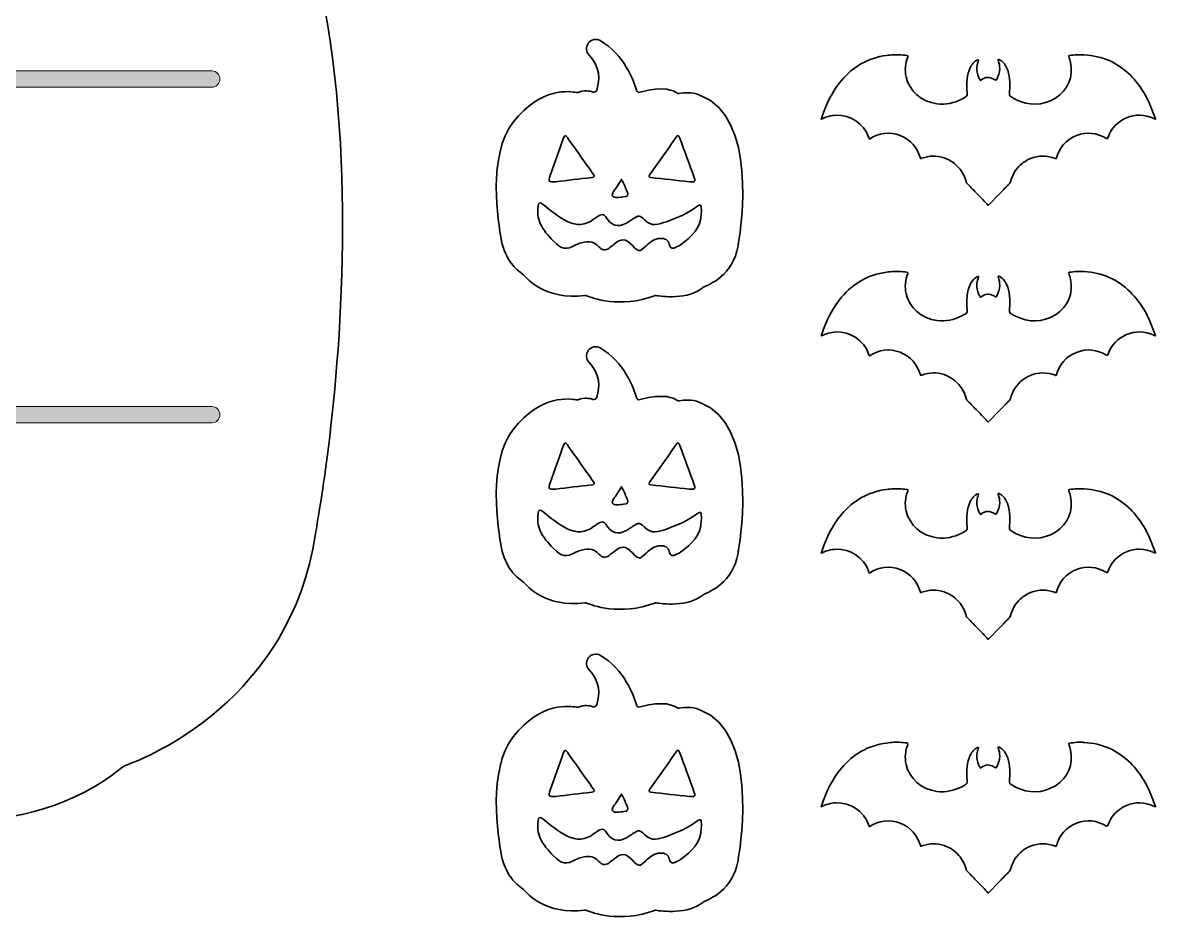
# Model space of a CAD drawing. Extents: x -582 to 1094, y -777 to 385.
# Drawn here: x 256 to 1094, y -777 to -111 of the extents above; entities that cross this region are included whole.
import ezdxf

# ---------------------------------------------------------------- set-up
doc = ezdxf.new("R2010")
doc.units = 0
doc.header["$MEASUREMENT"] = 0
doc.layers.add('Layer 1', color=7, linetype='Continuous', lineweight=0)

# ---------------------------------------------------------------- blocks, each defined once
blk = doc.blocks.new('Block_0')
at = {"layer": 'Layer 1', "true_color": 0x000000, "transparency": 33554687}
h = blk.add_hatch(color=18, dxfattribs=at)
h.dxf.hatch_style = 2
edge = h.paths.add_edge_path()
edge.add_spline(control_points=[(115.51, -394.64), (115.51, -394.64), (-148.69, -394.64), (-148.69, -394.64), (-148.69, -394.64), (-148.69, -158.43), (-148.69, -158.43), (-148.69, -158.43), (115.51, -158.43), (115.51, -158.43), (115.51, -158.43), (115.51, -394.64), (115.51, -394.64)], knot_values=[0, 0, 0, 0, 1, 1, 1, 2, 2, 2, 3, 3, 3, 4, 4, 4, 4], degree=3, periodic=0)
edge = h.paths.add_edge_path()
edge.add_spline(control_points=[(395.98, -394.64), (395.98, -394.64), (127.51, -394.64), (127.51, -394.64), (127.51, -394.64), (127.51, -158.43), (127.51, -158.43), (127.51, -158.43), (395.98, -158.43), (395.98, -158.43), (399.29, -158.43), (401.98, -155.75), (401.98, -152.43), (401.98, -149.12), (399.29, -146.43), (395.98, -146.43), (395.98, -146.43), (127.51, -146.43), (127.51, -146.43), (127.51, -146.43), (127.51, 93.03), (127.51, 93.03), (127.51, 96.35), (124.83, 99.03), (121.51, 99.03), (118.2, 99.03), (115.51, 96.35), (115.51, 93.03), (115.51, 93.03), (115.51, -146.43), (115.51, -146.43), (115.51, -146.43), (-148.69, -146.43), (-148.69, -146.43), (-148.69, -146.43), (-148.69, 93.03), (-148.69, 93.03), (-148.69, 96.35), (-151.38, 99.03), (-154.69, 99.03), (-158, 99.03), (-160.69, 96.35), (-160.69, 93.03), (-160.69, 93.03), (-160.69, -146.43), (-160.69, -146.43), (-160.69, -146.43), (-448.02, -146.43), (-448.02, -146.43), (-451.33, -146.43), (-454.02, -149.12), (-454.02, -152.43), (-454.02, -155.75), (-451.33, -158.43), (-448.02, -158.43), (-448.02, -158.43), (-160.69, -158.43), (-160.69, -158.43), (-160.69, -158.43), (-160.69, -394.64), (-160.69, -394.64), (-160.69, -394.64), (-448.02, -394.64), (-448.02, -394.64), (-451.33, -394.64), (-454.02, -397.32), (-454.02, -400.64), (-454.02, -403.95), (-451.33, -406.64), (-448.02, -406.64), (-448.02, -406.64), (-160.69, -406.64), (-160.69, -406.64), (-160.69, -406.64), (-160.69, -646.1), (-160.69, -646.1), (-160.69, -649.42), (-158, -652.1), (-154.69, -652.1), (-151.38, -652.1), (-148.69, -649.42), (-148.69, -646.1), (-148.69, -646.1), (-148.69, -406.64), (-148.69, -406.64), (-148.69, -406.64), (115.51, -406.64), (115.51, -406.64), (115.51, -406.64), (115.51, -646.1), (115.51, -646.1), (115.51, -649.42), (118.2, -652.1), (121.51, -652.1), (124.83, -652.1), (127.51, -649.42), (127.51, -646.1), (127.51, -646.1), (127.51, -406.64), (127.51, -406.64), (127.51, -406.64), (395.98, -406.64), (395.98, -406.64), (399.29, -406.64), (401.98, -403.95), (401.98, -400.64), (401.98, -397.32), (399.29, -394.64), (395.98, -394.64)], knot_values=[0, 0, 0, 0, 1, 1, 1, 2, 2, 2, 3, 3, 3, 4, 4, 4, 5, 5, 5, 6, 6, 6, 7, 7, 7, 8, 8, 8, 9, 9, 9, 10, 10, 10, 11, 11, 11, 12, 12, 12, 13, 13, 13, 14, 14, 14, 15, 15, 15, 16, 16, 16, 17, 17, 17, 18, 18, 18, 19, 19, 19, 20, 20, 20, 21, 21, 21, 22, 22, 22, 23, 23, 23, 24, 24, 24, 25, 25, 25, 26, 26, 26, 27, 27, 27, 28, 28, 28, 29, 29, 29, 30, 30, 30, 31, 31, 31, 32, 32, 32, 33, 33, 33, 34, 34, 34, 35, 35, 35, 36, 36, 36, 36], degree=3, periodic=0)
at = {"layer": 'Layer 1', "color": 1, "lineweight": 35, "true_color": 0xff0000}
blk.add_open_spline([(-154.18, 313.94), (-129.24, 288.56), (-97.94, 239.62), (-122.27, 166.87), (-124.54, 160.06), (-131.94, 156.3), (-138.71, 158.68), (-151.44, 163.13), (-173.76, 167.36), (-200.51, 157.02), (-202.93, 156.09), (-205.56, 155.87), (-208.09, 156.44), (-231.34, 161.69), (-356.79, 181.47), (-473.27, 32.48), (-581.8, -106.33), (-538.86, -384.57), (-522.5, -469.4), (-515.81, -504.09), (-501.38, -536.92), (-479.7, -564.82), (-467.1, -581.03), (-450.85, -597.3), (-430.25, -610.29), (-429.01, -611.07), (-427.9, -612.04), (-426.99, -613.19), (-416.23, -626.81), (-337.14, -718.47), (-171.77, -697.96), (-169.53, -697.69), (-167.26, -697.99), (-165.18, -698.85), (-144.42, -707.49), (-22.07, -753.29), (121.35, -698.82), (123.51, -697.99), (125.85, -697.75), (128.14, -698.15), (149.09, -701.79), (261.71, -718.14), (328.91, -662.06), (330.07, -661.09), (331.38, -660.31), (332.8, -659.8), (348.91, -653.99), (453.85, -611.65), (472.71, -488.87), (473.49, -483.79), (474.26, -478.72), (475.11, -473.65), (486.27, -407.79), (554.95, 51.94), (315.26, 144.28), (314.93, 144.41), (314.6, 144.55), (314.28, 144.71), (310.01, 146.83), (275.49, 162.8), (225.36, 152.37), (221.74, 151.62), (217.98, 152.51), (215.04, 154.76), (202.8, 164.09), (161.39, 185.56), (60.75, 157.63), (53.94, 155.74), (46.89, 159.68), (44.92, 166.46), (33.95, 204.13), (-6.42, 317.66), (-107.53, 374.98), (-124.52, 384.61), (-146.03, 380.04), (-157.54, 364.26), (-157.54, 364.26), (-157.99, 363.65), (-157.99, 363.65), (-169.12, 348.4), (-167.42, 327.41), (-154.18, 313.94)], degree=3, knots=[0, 0, 0, 0, 1, 1, 1, 2, 2, 2, 3, 3, 3, 4, 4, 4, 5, 5, 5, 6, 6, 6, 7, 7, 7, 8, 8, 8, 9, 9, 9, 10, 10, 10, 11, 11, 11, 12, 12, 12, 13, 13, 13, 14, 14, 14, 15, 15, 15, 16, 16, 16, 17, 17, 17, 18, 18, 18, 19, 19, 19, 20, 20, 20, 21, 21, 21, 22, 22, 22, 23, 23, 23, 24, 24, 24, 25, 25, 25, 26, 26, 26, 27, 27, 27, 27], dxfattribs=at)
at = {"layer": 'Layer 1'}
blk.add_open_spline([(395.98, -394.64), (395.98, -394.64), (127.51, -394.64), (127.51, -394.64), (127.51, -394.64), (127.51, -158.43), (127.51, -158.43), (127.51, -158.43), (395.98, -158.43), (395.98, -158.43), (399.29, -158.43), (401.98, -155.75), (401.98, -152.43), (401.98, -149.12), (399.29, -146.43), (395.98, -146.43), (395.98, -146.43), (127.51, -146.43), (127.51, -146.43), (127.51, -146.43), (127.51, 93.03), (127.51, 93.03), (127.51, 96.35), (124.83, 99.03), (121.51, 99.03), (118.2, 99.03), (115.51, 96.35), (115.51, 93.03), (115.51, 93.03), (115.51, -146.43), (115.51, -146.43), (115.51, -146.43), (-148.69, -146.43), (-148.69, -146.43), (-148.69, -146.43), (-148.69, 93.03), (-148.69, 93.03), (-148.69, 96.35), (-151.38, 99.03), (-154.69, 99.03), (-158, 99.03), (-160.69, 96.35), (-160.69, 93.03), (-160.69, 93.03), (-160.69, -146.43), (-160.69, -146.43), (-160.69, -146.43), (-448.02, -146.43), (-448.02, -146.43), (-451.33, -146.43), (-454.02, -149.12), (-454.02, -152.43), (-454.02, -155.75), (-451.33, -158.43), (-448.02, -158.43), (-448.02, -158.43), (-160.69, -158.43), (-160.69, -158.43), (-160.69, -158.43), (-160.69, -394.64), (-160.69, -394.64), (-160.69, -394.64), (-448.02, -394.64), (-448.02, -394.64), (-451.33, -394.64), (-454.02, -397.32), (-454.02, -400.64), (-454.02, -403.95), (-451.33, -406.64), (-448.02, -406.64), (-448.02, -406.64), (-160.69, -406.64), (-160.69, -406.64), (-160.69, -406.64), (-160.69, -646.1), (-160.69, -646.1), (-160.69, -649.42), (-158, -652.1), (-154.69, -652.1), (-151.38, -652.1), (-148.69, -649.42), (-148.69, -646.1), (-148.69, -646.1), (-148.69, -406.64), (-148.69, -406.64), (-148.69, -406.64), (115.51, -406.64), (115.51, -406.64), (115.51, -406.64), (115.51, -646.1), (115.51, -646.1), (115.51, -649.42), (118.2, -652.1), (121.51, -652.1), (124.83, -652.1), (127.51, -649.42), (127.51, -646.1), (127.51, -646.1), (127.51, -406.64), (127.51, -406.64), (127.51, -406.64), (395.98, -406.64), (395.98, -406.64), (399.29, -406.64), (401.98, -403.95), (401.98, -400.64), (401.98, -397.32), (399.29, -394.64), (395.98, -394.64)], degree=3, knots=[0, 0, 0, 0, 1, 1, 1, 2, 2, 2, 3, 3, 3, 4, 4, 4, 5, 5, 5, 6, 6, 6, 7, 7, 7, 8, 8, 8, 9, 9, 9, 10, 10, 10, 11, 11, 11, 12, 12, 12, 13, 13, 13, 14, 14, 14, 15, 15, 15, 16, 16, 16, 17, 17, 17, 18, 18, 18, 19, 19, 19, 20, 20, 20, 21, 21, 21, 22, 22, 22, 23, 23, 23, 24, 24, 24, 25, 25, 25, 26, 26, 26, 27, 27, 27, 28, 28, 28, 29, 29, 29, 30, 30, 30, 31, 31, 31, 32, 32, 32, 33, 33, 33, 34, 34, 34, 35, 35, 35, 36, 36, 36, 36], dxfattribs=at)

msp = doc.modelspace()

# ---------------------------------------------------------------- linework, layer by layer
at = {"layer": 'Layer 1', "color": 1, "lineweight": 35, "true_color": 0xff0000}
for points, knots in [([(757.5, -164.53), (757.44, -164.51), (757.39, -164.48), (757.33, -164.45), (756.58, -164.08), (750.52, -161.27), (741.71, -163.11), (741.07, -163.24), (740.41, -163.08), (739.89, -162.69), (737.74, -161.05), (730.47, -157.28), (712.79, -162.18), (711.59, -162.51), (710.35, -161.82), (710, -160.63), (708.08, -154.01), (700.99, -134.06), (683.22, -123.99), (680.23, -122.3), (676.45, -123.1), (674.43, -125.88), (674.43, -125.88), (674.35, -125.99), (674.35, -125.99), (672.4, -128.66), (672.7, -132.35), (675.02, -134.72), (679.4, -139.18), (684.9, -147.78), (680.63, -160.56), (680.23, -161.75), (678.93, -162.41), (677.74, -162), (675.5, -161.21), (671.58, -160.47), (666.88, -162.29), (666.46, -162.45), (666, -162.49), (665.55, -162.39), (661.47, -161.47), (639.42, -157.99), (618.96, -184.17), (599.89, -208.56), (607.43, -257.45), (610.31, -272.35), (611.48, -278.44), (614.02, -284.21), (617.83, -289.11), (620.04, -291.96), (622.9, -294.82), (626.52, -297.1), (626.74, -297.24), (626.93, -297.41), (627.09, -297.61), (628.98, -300.01), (642.88, -316.11), (671.93, -312.51), (672.33, -312.46), (672.72, -312.51), (673.09, -312.67), (676.74, -314.18), (698.23, -322.23), (723.43, -312.66), (723.81, -312.51), (724.22, -312.47), (724.63, -312.54), (728.31, -313.18), (748.09, -316.05), (759.9, -306.2), (760.1, -306.03), (760.34, -305.89), (760.58, -305.8), (763.42, -304.78), (781.85, -297.34), (785.17, -275.77), (785.3, -274.88), (785.44, -273.99), (785.59, -273.1), (787.55, -261.52), (799.62, -180.75), (757.5, -164.53)], [0, 0, 0, 0, 1, 1, 1, 2, 2, 2, 3, 3, 3, 4, 4, 4, 5, 5, 5, 6, 6, 6, 7, 7, 7, 8, 8, 8, 9, 9, 9, 10, 10, 10, 11, 11, 11, 12, 12, 12, 13, 13, 13, 14, 14, 14, 15, 15, 15, 16, 16, 16, 17, 17, 17, 18, 18, 18, 19, 19, 19, 20, 20, 20, 21, 21, 21, 22, 22, 22, 23, 23, 23, 24, 24, 24, 25, 25, 25, 26, 26, 26, 27, 27, 27, 27]), ([(1092.11, -176.78), (1088.37, -166.59), (1083.12, -157.31), (1075.38, -149.59), (1065.97, -140.2), (1054.58, -135.2), (1041.3, -134.53), (1040.95, -134.51), (1040.62, -134.42), (1040.27, -134.37), (1040.27, -134.37), (1036.09, -134.37), (1036.09, -134.37), (1034.15, -134.56), (1032.2, -134.74), (1030.25, -134.94), (1030.25, -134.94), (1030.24, -134.94), (1030.24, -134.94), (1029.91, -134.97), (1029.7, -135.31), (1029.8, -135.62), (1030.27, -137.14), (1030.79, -138.62), (1031.14, -140.14), (1033.5, -150.38), (1029.13, -160.78), (1019.91, -166.46), (1010.31, -172.38), (1000.4, -172.28), (990.39, -167.44), (990.3, -167.4), (990.21, -167.35), (990.13, -167.31), (989.01, -166.74), (987.96, -166.02), (986.85, -165.42), (986.24, -165.09), (986.06, -164.65), (986.06, -163.97), (986.06, -163.14), (986.07, -162.31), (986.07, -161.47), (986.07, -161.47), (986.07, -161.47), (986.07, -161.47), (986.27, -159.45), (986.47, -156.02), (986.08, -152.33), (986.08, -152.33), (986.08, -152.33), (986.08, -152.33), (985.77, -149.49), (985.11, -146.5), (983.82, -143.88), (982.59, -141.38), (980.79, -139.21), (978.16, -137.84), (977.81, -137.66), (977.41, -138.01), (977.56, -138.39), (978.38, -140.43), (979.76, -145.25), (977.45, -150.68), (977.45, -150.68), (977.45, -150.68), (977.45, -150.69), (977.08, -151.55), (976.62, -152.43), (976.04, -153.31), (976.04, -153.31), (975.55, -153.06), (975.55, -153.06), (975.55, -153.06), (975.4, -152.98), (975.4, -152.98), (975.4, -152.98), (975.4, -152.98), (975.4, -152.98), (975.4, -152.98), (975.26, -152.9), (975.26, -152.9), (975.26, -152.9), (975.26, -152.91), (975.25, -152.91), (975.25, -152.91), (974.47, -152.53), (974.47, -152.53), (974.47, -152.53), (974.46, -152.52), (974.46, -152.52), (970.58, -150.52), (968.47, -150.7), (965.13, -153.09), (965.13, -153.09), (965.13, -153.09), (965.13, -153.09), (965.13, -153.09), (965.08, -153.13), (965.08, -153.13), (965.08, -153.13), (964.54, -153.52), (964.54, -153.52), (964.1, -152.83), (963.72, -152.13), (963.4, -151.45), (960.79, -145.83), (962.23, -140.79), (963.08, -138.68), (963.23, -138.31), (962.83, -137.95), (962.47, -138.14), (959.92, -139.47), (958.15, -141.55), (956.92, -143.97), (955.61, -146.54), (954.93, -149.49), (954.6, -152.31), (954.13, -156.35), (954.39, -160.11), (954.61, -162.12), (954.61, -162.74), (954.61, -163.36), (954.61, -163.98), (954.61, -164.6), (954.47, -165.01), (953.9, -165.37), (952.87, -166.04), (951.82, -166.66), (950.76, -167.21), (945.07, -170.2), (938.96, -171.52), (932.34, -170.68), (921.06, -169.23), (911.72, -161.18), (909.45, -150.68), (908.37, -145.7), (908.93, -140.86), (910.75, -136.14), (910.75, -136.14), (910.75, -136.13), (910.75, -136.13), (910.97, -135.56), (910.59, -134.94), (909.98, -134.88), (908.14, -134.71), (906.36, -134.54), (904.58, -134.37), (904.58, -134.37), (900.4, -134.37), (900.4, -134.37), (898.58, -134.55), (896.75, -134.7), (894.94, -134.93), (881.42, -136.69), (870.48, -143.09), (861.76, -153.44), (854.95, -161.52), (850.35, -170.8), (847.21, -180.84), (847.1, -181.19), (846.94, -181.53), (846.8, -181.88), (846.8, -181.88), (846.8, -182.07), (846.8, -182.07), (850.21, -180.36), (853.79, -179.32), (857.62, -179.14), (868.18, -178.67), (878.19, -185.33), (881.78, -195.28), (881.95, -195.75), (882.12, -196.22), (882.31, -196.76), (889.52, -192.24), (897.1, -191.13), (905.04, -194.18), (912.98, -197.23), (917.91, -203.11), (920.28, -211.31), (920.56, -211.22), (920.85, -211.13), (921.13, -211.03), (926.7, -209.01), (932.21, -208.88), (937.67, -210.69), (940.17, -211.57), (944.48, -213.61), (948.6, -218.01), (951.1, -220.89), (952.86, -224.26), (953.84, -228.17), (954.04, -228.96), (954.46, -229.46), (955, -230.01), (957.45, -232.49), (959.85, -235.01), (962.27, -237.52), (964.86, -240.2), (967.45, -242.88), (970.31, -245.84), (970.31, -245.84), (978.92, -236.97), (978.92, -236.97), (980.05, -235.8), (981.18, -234.63), (982.32, -233.46), (982.32, -233.46), (982.73, -233.04), (982.73, -233.04), (983.57, -232.17), (984.42, -231.31), (985.28, -230.44), (986.18, -229.53), (986.71, -228.57), (987.05, -227.36), (988.5, -222.24), (991.33, -218.09), (995.4, -214.81), (996.05, -214.31), (998.59, -212.44), (1001.49, -211.25), (1007.54, -208.83), (1013.68, -208.81), (1019.9, -211.16), (1020.05, -211.21), (1020.2, -211.25), (1020.4, -211.32), (1022.72, -203.18), (1027.63, -197.27), (1035.55, -194.21), (1043.25, -191.23), (1050.63, -192.13), (1057.7, -196.35), (1058.05, -196.57), (1058.51, -196.4), (1058.64, -196.01), (1058.64, -196.01), (1058.64, -196), (1058.64, -196), (1063.51, -181.8), (1079.3, -175.15), (1092.84, -181.6), (1093.18, -181.76), (1093.52, -181.91), (1093.87, -182.07), (1093.87, -182.07), (1093.87, -181.88), (1093.87, -181.88), (1093.28, -180.18), (1092.73, -178.47), (1092.11, -176.78)], [0, 0, 0, 0, 1, 1, 1, 2, 2, 2, 3, 3, 3, 4, 4, 4, 5, 5, 5, 6, 6, 6, 7, 7, 7, 8, 8, 8, 9, 9, 9, 10, 10, 10, 11, 11, 11, 12, 12, 12, 13, 13, 13, 14, 14, 14, 15, 15, 15, 16, 16, 16, 17, 17, 17, 18, 18, 18, 19, 19, 19, 20, 20, 20, 21, 21, 21, 22, 22, 22, 23, 23, 23, 24, 24, 24, 25, 25, 25, 26, 26, 26, 27, 27, 27, 28, 28, 28, 29, 29, 29, 30, 30, 30, 31, 31, 31, 32, 32, 32, 33, 33, 33, 34, 34, 34, 35, 35, 35, 36, 36, 36, 37, 37, 37, 38, 38, 38, 39, 39, 39, 40, 40, 40, 41, 41, 41, 42, 42, 42, 43, 43, 43, 44, 44, 44, 45, 45, 45, 46, 46, 46, 47, 47, 47, 48, 48, 48, 49, 49, 49, 50, 50, 50, 51, 51, 51, 52, 52, 52, 53, 53, 53, 54, 54, 54, 55, 55, 55, 56, 56, 56, 57, 57, 57, 58, 58, 58, 59, 59, 59, 60, 60, 60, 61, 61, 61, 62, 62, 62, 63, 63, 63, 64, 64, 64, 65, 65, 65, 66, 66, 66, 67, 67, 67, 68, 68, 68, 69, 69, 69, 70, 70, 70, 71, 71, 71, 72, 72, 72, 73, 73, 73, 74, 74, 74, 75, 75, 75, 76, 76, 76, 77, 77, 77, 78, 78, 78, 79, 79, 79, 80, 80, 80, 81, 81, 81, 82, 82, 82, 83, 83, 83, 84, 84, 84, 84]), ([(646.3, -223.76), (649.58, -214.49), (652.94, -205.25), (656.16, -195.96), (656.98, -193.62), (657.64, -193.76), (658.94, -195.61), (665.3, -204.68), (671.71, -213.72), (678.12, -222.76), (679.15, -224.2), (678.95, -225), (677.09, -225.22), (667.95, -226.27), (658.8, -227.35), (650.48, -228.32), (644.74, -228.45), (644.66, -228.38), (646.3, -223.76)], [0, 0, 0, 0, 1, 1, 1, 2, 2, 2, 3, 3, 3, 4, 4, 4, 5, 5, 5, 6, 6, 6, 6]), ([(719.95, -223.09), (726.5, -213.87), (733.01, -204.62), (739.48, -195.35), (740.6, -193.76), (741.26, -193.82), (741.91, -195.61), (745.53, -205.52), (749.12, -215.44), (752.79, -225.33), (754.43, -229.75), (751.09, -228.13), (749.03, -228.41), (739.74, -227.36), (730.24, -226.27), (720.74, -225.22), (718.9, -225.02), (719.05, -224.35), (719.95, -223.09)], [0, 0, 0, 0, 1, 1, 1, 2, 2, 2, 3, 3, 3, 4, 4, 4, 5, 5, 5, 6, 6, 6, 6]), ([(695.71, -231.94), (696.73, -230.25), (697.82, -228.59), (699.07, -226.59), (700.49, -229.68), (701.79, -232.36), (702.97, -235.09), (704.31, -238.18), (703.73, -239.44), (700.52, -239.56), (697.73, -239.66), (693.82, -241), (692.43, -238.84), (691.22, -236.98), (694.34, -234.22), (695.71, -231.94)], [0, 0, 0, 0, 1, 1, 1, 2, 2, 2, 3, 3, 3, 4, 4, 4, 5, 5, 5, 5]), ([(758.04, -251.69), (758.03, -262.82), (750.66, -269.1), (742.64, -274.92), (741.64, -275.65), (740.49, -276.2), (739.4, -276.79), (736.83, -278.14), (735.01, -278.08), (734.26, -274.62), (733.54, -271.32), (731.12, -270.12), (727.8, -270.25), (723.33, -270.41), (720.12, -272.86), (717.12, -275.78), (712.25, -280.52), (711.63, -280.51), (707.04, -275.5), (702.11, -270.12), (698.88, -269.95), (693.36, -274.72), (692.24, -275.69), (690.98, -276.51), (689.81, -277.44), (686.97, -279.66), (684.45, -278.92), (682.3, -276.48), (677.99, -271.58), (672.81, -272.5), (667.49, -274.07), (666.89, -274.24), (666.36, -274.6), (665.81, -274.87), (657.16, -279.07), (655.36, -278.75), (648.51, -272.03), (644.66, -268.26), (641.2, -264.22), (638.9, -259.27), (637, -255.17), (636.75, -250.85), (637.25, -246.46), (637.59, -243.48), (638.74, -243.27), (641.09, -245.2), (646.69, -249.77), (652.29, -254.36), (658.82, -257.66), (665.68, -261.12), (672.18, -260.85), (678.38, -256.11), (679.06, -255.58), (679.76, -255.07), (680.49, -254.58), (684.44, -251.94), (685.63, -251.75), (688.23, -255.54), (693.38, -263.01), (698.47, -261.49), (704.94, -257.51), (705.79, -256.99), (706.61, -256.42), (707.44, -255.86), (711.64, -253.02), (712.45, -252.88), (716, -256.59), (721.12, -261.96), (726.7, -259.81), (732.18, -257.91), (740.44, -255.04), (748.4, -251.5), (755.46, -246.2), (757.16, -244.93), (757.96, -245.69), (758.03, -247.57), (758.08, -248.94), (758.04, -250.32), (758.04, -251.69)], [0, 0, 0, 0, 1, 1, 1, 2, 2, 2, 3, 3, 3, 4, 4, 4, 5, 5, 5, 6, 6, 6, 7, 7, 7, 8, 8, 8, 9, 9, 9, 10, 10, 10, 11, 11, 11, 12, 12, 12, 13, 13, 13, 14, 14, 14, 15, 15, 15, 16, 16, 16, 17, 17, 17, 18, 18, 18, 19, 19, 19, 20, 20, 20, 21, 21, 21, 22, 22, 22, 23, 23, 23, 24, 24, 24, 25, 25, 25, 26, 26, 26, 26]), ([(1092.11, -337.11), (1088.37, -326.92), (1083.12, -317.64), (1075.38, -309.92), (1065.97, -300.53), (1054.58, -295.53), (1041.3, -294.86), (1040.95, -294.84), (1040.62, -294.75), (1040.27, -294.7), (1040.27, -294.7), (1036.09, -294.7), (1036.09, -294.7), (1034.15, -294.89), (1032.2, -295.07), (1030.25, -295.27), (1030.25, -295.27), (1030.24, -295.27), (1030.24, -295.27), (1029.91, -295.3), (1029.7, -295.64), (1029.8, -295.95), (1030.27, -297.47), (1030.79, -298.95), (1031.14, -300.47), (1033.5, -310.7), (1029.13, -321.1), (1019.91, -326.79), (1010.31, -332.7), (1000.4, -332.61), (990.39, -327.77), (990.3, -327.73), (990.21, -327.68), (990.13, -327.64), (989.01, -327.07), (987.96, -326.35), (986.85, -325.75), (986.24, -325.42), (986.06, -324.98), (986.06, -324.3), (986.06, -323.47), (986.07, -322.63), (986.07, -321.8), (986.07, -321.8), (986.07, -321.8), (986.07, -321.8), (986.27, -319.78), (986.47, -316.35), (986.08, -312.66), (986.08, -312.66), (986.08, -312.66), (986.08, -312.66), (985.77, -309.82), (985.11, -306.83), (983.82, -304.21), (982.59, -301.71), (980.79, -299.54), (978.16, -298.17), (977.81, -297.99), (977.41, -298.34), (977.56, -298.72), (978.38, -300.76), (979.76, -305.58), (977.45, -311.01), (977.45, -311.01), (977.45, -311.01), (977.45, -311.01), (977.08, -311.88), (976.62, -312.76), (976.04, -313.64), (976.04, -313.64), (975.55, -313.38), (975.55, -313.38), (975.55, -313.38), (975.4, -313.31), (975.4, -313.31), (975.4, -313.31), (975.4, -313.31), (975.4, -313.31), (975.4, -313.31), (975.26, -313.23), (975.26, -313.23), (975.26, -313.23), (975.26, -313.23), (975.25, -313.24), (975.25, -313.24), (974.47, -312.86), (974.47, -312.86), (974.47, -312.86), (974.46, -312.85), (974.46, -312.85), (970.58, -310.85), (968.47, -311.03), (965.13, -313.42), (965.13, -313.42), (965.13, -313.42), (965.13, -313.42), (965.13, -313.42), (965.08, -313.45), (965.08, -313.45), (965.08, -313.45), (964.54, -313.85), (964.54, -313.85), (964.1, -313.15), (963.72, -312.46), (963.4, -311.78), (960.79, -306.16), (962.23, -301.12), (963.08, -299.01), (963.23, -298.64), (962.83, -298.28), (962.47, -298.47), (959.92, -299.8), (958.15, -301.88), (956.92, -304.29), (955.61, -306.87), (954.93, -309.82), (954.6, -312.64), (954.13, -316.68), (954.39, -320.44), (954.61, -322.45), (954.61, -323.07), (954.61, -323.69), (954.61, -324.3), (954.61, -324.93), (954.47, -325.34), (953.9, -325.7), (952.87, -326.37), (951.82, -326.99), (950.76, -327.54), (945.07, -330.53), (938.96, -331.85), (932.34, -331.01), (921.06, -329.56), (911.72, -321.51), (909.45, -311.01), (908.37, -306.03), (908.93, -301.19), (910.75, -296.47), (910.75, -296.47), (910.75, -296.46), (910.75, -296.46), (910.97, -295.89), (910.59, -295.27), (909.98, -295.21), (908.14, -295.04), (906.36, -294.87), (904.58, -294.7), (904.58, -294.7), (900.4, -294.7), (900.4, -294.7), (898.58, -294.88), (896.75, -295.02), (894.94, -295.26), (881.42, -297.02), (870.48, -303.42), (861.76, -313.77), (854.95, -321.85), (850.35, -331.12), (847.21, -341.16), (847.1, -341.52), (846.94, -341.86), (846.8, -342.21), (846.8, -342.21), (846.8, -342.4), (846.8, -342.4), (850.21, -340.69), (853.79, -339.65), (857.62, -339.47), (868.18, -339), (878.19, -345.66), (881.78, -355.61), (881.95, -356.08), (882.12, -356.55), (882.31, -357.08), (889.52, -352.57), (897.1, -351.46), (905.04, -354.51), (912.98, -357.56), (917.91, -363.44), (920.28, -371.64), (920.56, -371.55), (920.85, -371.46), (921.13, -371.36), (926.7, -369.34), (932.21, -369.2), (937.67, -371.02), (940.17, -371.9), (944.48, -373.94), (948.6, -378.34), (951.1, -381.22), (952.86, -384.59), (953.84, -388.5), (954.04, -389.29), (954.46, -389.79), (955, -390.34), (957.45, -392.82), (959.85, -395.34), (962.27, -397.85), (964.86, -400.53), (967.45, -403.21), (970.31, -406.17), (970.31, -406.17), (978.92, -397.3), (978.92, -397.3), (980.05, -396.13), (981.18, -394.96), (982.32, -393.79), (982.32, -393.79), (982.73, -393.37), (982.73, -393.37), (983.57, -392.5), (984.42, -391.64), (985.28, -390.77), (986.18, -389.86), (986.71, -388.9), (987.05, -387.69), (988.5, -382.57), (991.33, -378.42), (995.4, -375.14), (996.05, -374.64), (998.59, -372.77), (1001.49, -371.57), (1007.54, -369.16), (1013.68, -369.14), (1019.9, -371.49), (1020.05, -371.54), (1020.2, -371.58), (1020.4, -371.65), (1022.72, -363.51), (1027.63, -357.6), (1035.55, -354.54), (1043.25, -351.56), (1050.63, -352.46), (1057.7, -356.68), (1058.05, -356.89), (1058.51, -356.73), (1058.64, -356.34), (1058.64, -356.34), (1058.64, -356.33), (1058.64, -356.33), (1063.51, -342.13), (1079.3, -335.48), (1092.84, -341.93), (1093.18, -342.09), (1093.52, -342.24), (1093.87, -342.4), (1093.87, -342.4), (1093.87, -342.21), (1093.87, -342.21), (1093.28, -340.51), (1092.73, -338.8), (1092.11, -337.11)], [0, 0, 0, 0, 1, 1, 1, 2, 2, 2, 3, 3, 3, 4, 4, 4, 5, 5, 5, 6, 6, 6, 7, 7, 7, 8, 8, 8, 9, 9, 9, 10, 10, 10, 11, 11, 11, 12, 12, 12, 13, 13, 13, 14, 14, 14, 15, 15, 15, 16, 16, 16, 17, 17, 17, 18, 18, 18, 19, 19, 19, 20, 20, 20, 21, 21, 21, 22, 22, 22, 23, 23, 23, 24, 24, 24, 25, 25, 25, 26, 26, 26, 27, 27, 27, 28, 28, 28, 29, 29, 29, 30, 30, 30, 31, 31, 31, 32, 32, 32, 33, 33, 33, 34, 34, 34, 35, 35, 35, 36, 36, 36, 37, 37, 37, 38, 38, 38, 39, 39, 39, 40, 40, 40, 41, 41, 41, 42, 42, 42, 43, 43, 43, 44, 44, 44, 45, 45, 45, 46, 46, 46, 47, 47, 47, 48, 48, 48, 49, 49, 49, 50, 50, 50, 51, 51, 51, 52, 52, 52, 53, 53, 53, 54, 54, 54, 55, 55, 55, 56, 56, 56, 57, 57, 57, 58, 58, 58, 59, 59, 59, 60, 60, 60, 61, 61, 61, 62, 62, 62, 63, 63, 63, 64, 64, 64, 65, 65, 65, 66, 66, 66, 67, 67, 67, 68, 68, 68, 69, 69, 69, 70, 70, 70, 71, 71, 71, 72, 72, 72, 73, 73, 73, 74, 74, 74, 75, 75, 75, 76, 76, 76, 77, 77, 77, 78, 78, 78, 79, 79, 79, 80, 80, 80, 81, 81, 81, 82, 82, 82, 83, 83, 83, 84, 84, 84, 84]), ([(757.5, -391.85), (757.44, -391.83), (757.39, -391.8), (757.33, -391.77), (756.58, -391.4), (750.52, -388.59), (741.71, -390.43), (741.07, -390.56), (740.41, -390.4), (739.89, -390.01), (737.74, -388.37), (730.47, -384.6), (712.79, -389.5), (711.59, -389.83), (710.35, -389.14), (710, -387.95), (708.08, -381.33), (700.99, -361.38), (683.22, -351.31), (680.23, -349.62), (676.45, -350.42), (674.43, -353.2), (674.43, -353.2), (674.35, -353.31), (674.35, -353.31), (672.4, -355.98), (672.7, -359.67), (675.02, -362.04), (679.4, -366.5), (684.9, -375.1), (680.63, -387.88), (680.23, -389.07), (678.93, -389.73), (677.74, -389.32), (675.5, -388.53), (671.58, -387.79), (666.88, -389.61), (666.46, -389.77), (666, -389.81), (665.55, -389.71), (661.47, -388.79), (639.42, -385.31), (618.96, -411.49), (599.89, -435.88), (607.43, -484.77), (610.31, -499.67), (611.48, -505.76), (614.02, -511.53), (617.83, -516.43), (620.04, -519.28), (622.9, -522.14), (626.52, -524.42), (626.74, -524.56), (626.93, -524.73), (627.09, -524.93), (628.98, -527.33), (642.88, -543.43), (671.93, -539.83), (672.33, -539.78), (672.72, -539.83), (673.09, -539.99), (676.74, -541.5), (698.23, -549.55), (723.43, -539.98), (723.81, -539.83), (724.22, -539.79), (724.63, -539.86), (728.31, -540.5), (748.09, -543.37), (759.9, -533.52), (760.1, -533.35), (760.34, -533.21), (760.58, -533.12), (763.42, -532.1), (781.85, -524.66), (785.17, -503.09), (785.3, -502.2), (785.44, -501.31), (785.59, -500.42), (787.55, -488.84), (799.62, -408.07), (757.5, -391.85)], [0, 0, 0, 0, 1, 1, 1, 2, 2, 2, 3, 3, 3, 4, 4, 4, 5, 5, 5, 6, 6, 6, 7, 7, 7, 8, 8, 8, 9, 9, 9, 10, 10, 10, 11, 11, 11, 12, 12, 12, 13, 13, 13, 14, 14, 14, 15, 15, 15, 16, 16, 16, 17, 17, 17, 18, 18, 18, 19, 19, 19, 20, 20, 20, 21, 21, 21, 22, 22, 22, 23, 23, 23, 24, 24, 24, 25, 25, 25, 26, 26, 26, 27, 27, 27, 27]), ([(646.3, -451.08), (649.58, -441.81), (652.94, -432.57), (656.16, -423.28), (656.98, -420.94), (657.64, -421.08), (658.94, -422.93), (665.3, -432), (671.71, -441.04), (678.12, -450.08), (679.15, -451.52), (678.95, -452.32), (677.09, -452.54), (667.95, -453.59), (658.8, -454.67), (650.48, -455.64), (644.74, -455.77), (644.66, -455.7), (646.3, -451.08)], [0, 0, 0, 0, 1, 1, 1, 2, 2, 2, 3, 3, 3, 4, 4, 4, 5, 5, 5, 6, 6, 6, 6]), ([(719.95, -450.41), (726.5, -441.19), (733.01, -431.94), (739.48, -422.67), (740.6, -421.08), (741.26, -421.14), (741.91, -422.93), (745.53, -432.84), (749.12, -442.76), (752.79, -452.65), (754.43, -457.07), (751.09, -455.45), (749.03, -455.73), (739.74, -454.68), (730.24, -453.59), (720.74, -452.54), (718.9, -452.34), (719.05, -451.67), (719.95, -450.41)], [0, 0, 0, 0, 1, 1, 1, 2, 2, 2, 3, 3, 3, 4, 4, 4, 5, 5, 5, 6, 6, 6, 6]), ([(695.71, -459.26), (696.73, -457.57), (697.82, -455.91), (699.07, -453.91), (700.49, -457), (701.79, -459.68), (702.97, -462.41), (704.31, -465.5), (703.73, -466.76), (700.52, -466.88), (697.73, -466.98), (693.82, -468.32), (692.43, -466.16), (691.22, -464.3), (694.34, -461.54), (695.71, -459.26)], [0, 0, 0, 0, 1, 1, 1, 2, 2, 2, 3, 3, 3, 4, 4, 4, 5, 5, 5, 5]), ([(1092.11, -497.78), (1088.37, -487.59), (1083.12, -478.31), (1075.38, -470.59), (1065.97, -461.2), (1054.58, -456.2), (1041.3, -455.53), (1040.95, -455.51), (1040.62, -455.42), (1040.27, -455.37), (1040.27, -455.37), (1036.09, -455.37), (1036.09, -455.37), (1034.15, -455.56), (1032.2, -455.74), (1030.25, -455.94), (1030.25, -455.94), (1030.24, -455.94), (1030.24, -455.94), (1029.91, -455.97), (1029.7, -456.31), (1029.8, -456.63), (1030.27, -458.15), (1030.79, -459.62), (1031.14, -461.14), (1033.5, -471.38), (1029.13, -481.78), (1019.91, -487.46), (1010.31, -493.38), (1000.4, -493.29), (990.39, -488.44), (990.3, -488.4), (990.21, -488.35), (990.13, -488.31), (989.01, -487.74), (987.96, -487.02), (986.85, -486.42), (986.24, -486.09), (986.06, -485.65), (986.06, -484.97), (986.06, -484.14), (986.07, -483.31), (986.07, -482.47), (986.07, -482.47), (986.07, -482.47), (986.07, -482.47), (986.27, -480.45), (986.47, -477.02), (986.08, -473.33), (986.08, -473.33), (986.08, -473.33), (986.08, -473.33), (985.77, -470.49), (985.11, -467.5), (983.82, -464.88), (982.59, -462.38), (980.79, -460.21), (978.16, -458.84), (977.81, -458.66), (977.41, -459.01), (977.56, -459.39), (978.38, -461.43), (979.76, -466.25), (977.45, -471.68), (977.45, -471.68), (977.45, -471.68), (977.45, -471.69), (977.08, -472.55), (976.62, -473.43), (976.04, -474.31), (976.04, -474.31), (975.55, -474.06), (975.55, -474.06), (975.55, -474.06), (975.4, -473.98), (975.4, -473.98), (975.4, -473.98), (975.4, -473.98), (975.4, -473.98), (975.4, -473.98), (975.26, -473.9), (975.26, -473.9), (975.26, -473.9), (975.26, -473.91), (975.25, -473.91), (975.25, -473.91), (974.47, -473.53), (974.47, -473.53), (974.47, -473.53), (974.46, -473.52), (974.46, -473.52), (970.58, -471.52), (968.47, -471.71), (965.13, -474.09), (965.13, -474.09), (965.13, -474.09), (965.13, -474.09), (965.13, -474.09), (965.08, -474.13), (965.08, -474.13), (965.08, -474.13), (964.54, -474.52), (964.54, -474.52), (964.1, -473.83), (963.72, -473.13), (963.4, -472.45), (960.79, -466.83), (962.23, -461.79), (963.08, -459.68), (963.23, -459.31), (962.83, -458.95), (962.47, -459.14), (959.92, -460.47), (958.15, -462.55), (956.92, -464.97), (955.61, -467.54), (954.93, -470.49), (954.6, -473.31), (954.13, -477.35), (954.39, -481.11), (954.61, -483.12), (954.61, -483.74), (954.61, -484.36), (954.61, -484.98), (954.61, -485.6), (954.47, -486.01), (953.9, -486.37), (952.87, -487.04), (951.82, -487.66), (950.76, -488.21), (945.07, -491.2), (938.96, -492.52), (932.34, -491.68), (921.06, -490.23), (911.72, -482.18), (909.45, -471.68), (908.37, -466.7), (908.93, -461.86), (910.75, -457.14), (910.75, -457.14), (910.75, -457.13), (910.75, -457.13), (910.97, -456.56), (910.59, -455.94), (909.98, -455.88), (908.14, -455.71), (906.36, -455.54), (904.58, -455.37), (904.58, -455.37), (900.4, -455.37), (900.4, -455.37), (898.58, -455.55), (896.75, -455.7), (894.94, -455.93), (881.42, -457.69), (870.48, -464.09), (861.76, -474.44), (854.95, -482.52), (850.35, -491.8), (847.21, -501.84), (847.1, -502.19), (846.94, -502.53), (846.8, -502.88), (846.8, -502.88), (846.8, -503.07), (846.8, -503.07), (850.21, -501.36), (853.79, -500.32), (857.62, -500.14), (868.18, -499.67), (878.19, -506.33), (881.78, -516.28), (881.95, -516.75), (882.12, -517.22), (882.31, -517.76), (889.52, -513.24), (897.1, -512.13), (905.04, -515.18), (912.98, -518.23), (917.91, -524.11), (920.28, -532.31), (920.56, -532.22), (920.85, -532.13), (921.13, -532.03), (926.7, -530.01), (932.21, -529.88), (937.67, -531.69), (940.17, -532.57), (944.48, -534.61), (948.6, -539.01), (951.1, -541.89), (952.86, -545.26), (953.84, -549.17), (954.04, -549.96), (954.46, -550.47), (955, -551.01), (957.45, -553.49), (959.85, -556.01), (962.27, -558.52), (964.86, -561.2), (967.45, -563.88), (970.31, -566.84), (970.31, -566.84), (978.92, -557.97), (978.92, -557.97), (980.05, -556.8), (981.18, -555.63), (982.32, -554.46), (982.32, -554.46), (982.73, -554.04), (982.73, -554.04), (983.57, -553.17), (984.42, -552.31), (985.28, -551.44), (986.18, -550.53), (986.71, -549.57), (987.05, -548.36), (988.5, -543.24), (991.33, -539.09), (995.4, -535.81), (996.05, -535.31), (998.59, -533.44), (1001.49, -532.25), (1007.54, -529.83), (1013.68, -529.81), (1019.9, -532.16), (1020.05, -532.21), (1020.2, -532.25), (1020.4, -532.32), (1022.72, -524.18), (1027.63, -518.27), (1035.55, -515.21), (1043.25, -512.23), (1050.63, -513.13), (1057.7, -517.35), (1058.05, -517.57), (1058.51, -517.4), (1058.64, -517.01), (1058.64, -517.01), (1058.64, -517), (1058.64, -517), (1063.51, -502.8), (1079.3, -496.15), (1092.84, -502.6), (1093.18, -502.76), (1093.52, -502.91), (1093.87, -503.07), (1093.87, -503.07), (1093.87, -502.88), (1093.87, -502.88), (1093.28, -501.18), (1092.73, -499.47), (1092.11, -497.78)], [0, 0, 0, 0, 1, 1, 1, 2, 2, 2, 3, 3, 3, 4, 4, 4, 5, 5, 5, 6, 6, 6, 7, 7, 7, 8, 8, 8, 9, 9, 9, 10, 10, 10, 11, 11, 11, 12, 12, 12, 13, 13, 13, 14, 14, 14, 15, 15, 15, 16, 16, 16, 17, 17, 17, 18, 18, 18, 19, 19, 19, 20, 20, 20, 21, 21, 21, 22, 22, 22, 23, 23, 23, 24, 24, 24, 25, 25, 25, 26, 26, 26, 27, 27, 27, 28, 28, 28, 29, 29, 29, 30, 30, 30, 31, 31, 31, 32, 32, 32, 33, 33, 33, 34, 34, 34, 35, 35, 35, 36, 36, 36, 37, 37, 37, 38, 38, 38, 39, 39, 39, 40, 40, 40, 41, 41, 41, 42, 42, 42, 43, 43, 43, 44, 44, 44, 45, 45, 45, 46, 46, 46, 47, 47, 47, 48, 48, 48, 49, 49, 49, 50, 50, 50, 51, 51, 51, 52, 52, 52, 53, 53, 53, 54, 54, 54, 55, 55, 55, 56, 56, 56, 57, 57, 57, 58, 58, 58, 59, 59, 59, 60, 60, 60, 61, 61, 61, 62, 62, 62, 63, 63, 63, 64, 64, 64, 65, 65, 65, 66, 66, 66, 67, 67, 67, 68, 68, 68, 69, 69, 69, 70, 70, 70, 71, 71, 71, 72, 72, 72, 73, 73, 73, 74, 74, 74, 75, 75, 75, 76, 76, 76, 77, 77, 77, 78, 78, 78, 79, 79, 79, 80, 80, 80, 81, 81, 81, 82, 82, 82, 83, 83, 83, 84, 84, 84, 84]), ([(758.04, -479.01), (758.03, -490.14), (750.66, -496.42), (742.64, -502.24), (741.64, -502.97), (740.49, -503.52), (739.4, -504.11), (736.83, -505.46), (735.01, -505.4), (734.26, -501.94), (733.54, -498.64), (731.12, -497.44), (727.8, -497.57), (723.33, -497.73), (720.12, -500.18), (717.12, -503.1), (712.25, -507.84), (711.63, -507.83), (707.04, -502.82), (702.11, -497.44), (698.88, -497.27), (693.36, -502.04), (692.24, -503.01), (690.98, -503.83), (689.81, -504.76), (686.97, -506.98), (684.45, -506.24), (682.3, -503.8), (677.99, -498.9), (672.81, -499.82), (667.49, -501.39), (666.89, -501.56), (666.36, -501.92), (665.81, -502.19), (657.16, -506.39), (655.36, -506.07), (648.51, -499.35), (644.66, -495.58), (641.2, -491.54), (638.9, -486.59), (637, -482.49), (636.75, -478.17), (637.25, -473.78), (637.59, -470.8), (638.74, -470.59), (641.09, -472.52), (646.69, -477.09), (652.29, -481.68), (658.82, -484.98), (665.68, -488.44), (672.18, -488.17), (678.38, -483.43), (679.06, -482.9), (679.76, -482.39), (680.49, -481.9), (684.44, -479.26), (685.63, -479.07), (688.23, -482.86), (693.38, -490.33), (698.47, -488.81), (704.94, -484.83), (705.79, -484.31), (706.61, -483.74), (707.44, -483.18), (711.64, -480.34), (712.45, -480.2), (716, -483.91), (721.12, -489.28), (726.7, -487.13), (732.18, -485.23), (740.44, -482.36), (748.4, -478.82), (755.46, -473.52), (757.16, -472.25), (757.96, -473.01), (758.03, -474.89), (758.08, -476.26), (758.04, -477.64), (758.04, -479.01)], [0, 0, 0, 0, 1, 1, 1, 2, 2, 2, 3, 3, 3, 4, 4, 4, 5, 5, 5, 6, 6, 6, 7, 7, 7, 8, 8, 8, 9, 9, 9, 10, 10, 10, 11, 11, 11, 12, 12, 12, 13, 13, 13, 14, 14, 14, 15, 15, 15, 16, 16, 16, 17, 17, 17, 18, 18, 18, 19, 19, 19, 20, 20, 20, 21, 21, 21, 22, 22, 22, 23, 23, 23, 24, 24, 24, 25, 25, 25, 26, 26, 26, 26]), ([(757.5, -619.17), (757.44, -619.15), (757.39, -619.12), (757.33, -619.09), (756.58, -618.72), (750.52, -615.91), (741.71, -617.75), (741.07, -617.88), (740.41, -617.72), (739.89, -617.33), (737.74, -615.69), (730.47, -611.92), (712.79, -616.82), (711.59, -617.15), (710.35, -616.46), (710, -615.27), (708.08, -608.65), (700.99, -588.7), (683.22, -578.63), (680.23, -576.94), (676.45, -577.74), (674.43, -580.52), (674.43, -580.52), (674.35, -580.63), (674.35, -580.63), (672.4, -583.3), (672.7, -586.99), (675.02, -589.36), (679.4, -593.82), (684.9, -602.42), (680.63, -615.2), (680.23, -616.39), (678.93, -617.05), (677.74, -616.64), (675.5, -615.85), (671.58, -615.11), (666.88, -616.93), (666.46, -617.09), (666, -617.13), (665.55, -617.03), (661.47, -616.11), (639.42, -612.63), (618.96, -638.81), (599.89, -663.2), (607.43, -712.09), (610.31, -726.99), (611.48, -733.08), (614.02, -738.85), (617.83, -743.75), (620.04, -746.6), (622.9, -749.46), (626.52, -751.74), (626.74, -751.88), (626.93, -752.05), (627.09, -752.25), (628.98, -754.65), (642.88, -770.75), (671.93, -767.15), (672.33, -767.1), (672.72, -767.15), (673.09, -767.31), (676.74, -768.82), (698.23, -776.87), (723.43, -767.3), (723.81, -767.15), (724.22, -767.11), (724.63, -767.18), (728.31, -767.82), (748.09, -770.69), (759.9, -760.84), (760.1, -760.67), (760.34, -760.53), (760.58, -760.44), (763.42, -759.42), (781.85, -751.98), (785.17, -730.41), (785.3, -729.52), (785.44, -728.63), (785.59, -727.74), (787.55, -716.16), (799.62, -635.39), (757.5, -619.17)], [0, 0, 0, 0, 1, 1, 1, 2, 2, 2, 3, 3, 3, 4, 4, 4, 5, 5, 5, 6, 6, 6, 7, 7, 7, 8, 8, 8, 9, 9, 9, 10, 10, 10, 11, 11, 11, 12, 12, 12, 13, 13, 13, 14, 14, 14, 15, 15, 15, 16, 16, 16, 17, 17, 17, 18, 18, 18, 19, 19, 19, 20, 20, 20, 21, 21, 21, 22, 22, 22, 23, 23, 23, 24, 24, 24, 25, 25, 25, 26, 26, 26, 27, 27, 27, 27]), ([(1092.11, -685.37), (1088.37, -675.18), (1083.12, -665.9), (1075.38, -658.18), (1065.97, -648.79), (1054.58, -643.79), (1041.3, -643.12), (1040.95, -643.1), (1040.62, -643.01), (1040.27, -642.96), (1040.27, -642.96), (1036.09, -642.96), (1036.09, -642.96), (1034.15, -643.15), (1032.2, -643.33), (1030.25, -643.52), (1030.25, -643.52), (1030.24, -643.53), (1030.24, -643.53), (1029.91, -643.56), (1029.7, -643.89), (1029.8, -644.21), (1030.27, -645.73), (1030.79, -647.21), (1031.14, -648.73), (1033.5, -658.96), (1029.13, -669.36), (1019.91, -675.05), (1010.31, -680.96), (1000.4, -680.87), (990.39, -676.03), (990.3, -675.99), (990.21, -675.94), (990.13, -675.9), (989.01, -675.33), (987.96, -674.61), (986.85, -674.01), (986.24, -673.68), (986.06, -673.24), (986.06, -672.56), (986.06, -671.73), (986.07, -670.89), (986.07, -670.06), (986.07, -670.06), (986.07, -670.06), (986.07, -670.06), (986.27, -668.04), (986.47, -664.61), (986.08, -660.92), (986.08, -660.92), (986.08, -660.92), (986.08, -660.92), (985.77, -658.08), (985.11, -655.09), (983.82, -652.47), (982.59, -649.97), (980.79, -647.8), (978.16, -646.43), (977.81, -646.25), (977.41, -646.6), (977.56, -646.98), (978.38, -649.02), (979.76, -653.84), (977.45, -659.27), (977.45, -659.27), (977.45, -659.27), (977.45, -659.27), (977.08, -660.14), (976.62, -661.01), (976.04, -661.9), (976.04, -661.9), (975.55, -661.64), (975.55, -661.64), (975.55, -661.64), (975.4, -661.56), (975.4, -661.56), (975.4, -661.56), (975.4, -661.56), (975.4, -661.56), (975.4, -661.56), (975.26, -661.49), (975.26, -661.49), (975.26, -661.49), (975.26, -661.49), (975.25, -661.49), (975.25, -661.49), (974.47, -661.11), (974.47, -661.11), (974.47, -661.11), (974.46, -661.11), (974.46, -661.11), (970.58, -659.11), (968.47, -659.29), (965.13, -661.68), (965.13, -661.68), (965.13, -661.68), (965.13, -661.68), (965.13, -661.68), (965.08, -661.71), (965.08, -661.71), (965.08, -661.71), (964.54, -662.11), (964.54, -662.11), (964.1, -661.41), (963.72, -660.72), (963.4, -660.04), (960.79, -654.42), (962.23, -649.38), (963.08, -647.27), (963.23, -646.9), (962.83, -646.54), (962.47, -646.73), (959.92, -648.05), (958.15, -650.14), (956.92, -652.55), (955.61, -655.13), (954.93, -658.08), (954.6, -660.9), (954.13, -664.94), (954.39, -668.7), (954.61, -670.71), (954.61, -671.33), (954.61, -671.95), (954.61, -672.56), (954.61, -673.19), (954.47, -673.6), (953.9, -673.96), (952.87, -674.63), (951.82, -675.25), (950.76, -675.8), (945.07, -678.79), (938.96, -680.11), (932.34, -679.27), (921.06, -677.82), (911.72, -669.77), (909.45, -659.26), (908.37, -654.29), (908.93, -649.45), (910.75, -644.73), (910.75, -644.73), (910.75, -644.72), (910.75, -644.72), (910.97, -644.15), (910.59, -643.53), (909.98, -643.47), (908.14, -643.3), (906.36, -643.13), (904.58, -642.96), (904.58, -642.96), (900.4, -642.96), (900.4, -642.96), (898.58, -643.14), (896.75, -643.28), (894.94, -643.52), (881.42, -645.28), (870.48, -651.68), (861.76, -662.03), (854.95, -670.11), (850.35, -679.38), (847.21, -689.42), (847.1, -689.78), (846.94, -690.12), (846.8, -690.47), (846.8, -690.47), (846.8, -690.66), (846.8, -690.66), (850.21, -688.95), (853.79, -687.9), (857.62, -687.73), (868.18, -687.25), (878.19, -693.92), (881.78, -703.87), (881.95, -704.34), (882.12, -704.81), (882.31, -705.34), (889.52, -700.83), (897.1, -699.72), (905.04, -702.77), (912.98, -705.82), (917.91, -711.7), (920.28, -719.9), (920.56, -719.8), (920.85, -719.72), (921.13, -719.62), (926.7, -717.6), (932.21, -717.46), (937.67, -719.28), (940.17, -720.16), (944.48, -722.2), (948.6, -726.6), (951.1, -729.48), (952.86, -732.85), (953.84, -736.76), (954.04, -737.55), (954.46, -738.05), (955, -738.6), (957.45, -741.07), (959.85, -743.6), (962.27, -746.11), (964.86, -748.79), (967.45, -751.47), (970.31, -754.43), (970.31, -754.43), (978.92, -745.56), (978.92, -745.56), (980.05, -744.39), (981.18, -743.22), (982.32, -742.05), (982.32, -742.05), (982.73, -741.63), (982.73, -741.63), (983.57, -740.76), (984.42, -739.89), (985.28, -739.03), (986.18, -738.12), (986.71, -737.16), (987.05, -735.95), (988.5, -730.83), (991.33, -726.68), (995.4, -723.4), (996.05, -722.9), (998.59, -721.03), (1001.49, -719.83), (1007.54, -717.42), (1013.68, -717.4), (1019.9, -719.75), (1020.05, -719.8), (1020.2, -719.84), (1020.4, -719.91), (1022.72, -711.77), (1027.63, -705.86), (1035.55, -702.8), (1043.25, -699.82), (1050.63, -700.72), (1057.7, -704.94), (1058.05, -705.15), (1058.51, -704.98), (1058.64, -704.59), (1058.64, -704.59), (1058.64, -704.59), (1058.64, -704.59), (1063.51, -690.39), (1079.3, -683.74), (1092.84, -690.19), (1093.18, -690.35), (1093.52, -690.5), (1093.87, -690.66), (1093.87, -690.66), (1093.87, -690.47), (1093.87, -690.47), (1093.28, -688.77), (1092.73, -687.06), (1092.11, -685.37)], [0, 0, 0, 0, 1, 1, 1, 2, 2, 2, 3, 3, 3, 4, 4, 4, 5, 5, 5, 6, 6, 6, 7, 7, 7, 8, 8, 8, 9, 9, 9, 10, 10, 10, 11, 11, 11, 12, 12, 12, 13, 13, 13, 14, 14, 14, 15, 15, 15, 16, 16, 16, 17, 17, 17, 18, 18, 18, 19, 19, 19, 20, 20, 20, 21, 21, 21, 22, 22, 22, 23, 23, 23, 24, 24, 24, 25, 25, 25, 26, 26, 26, 27, 27, 27, 28, 28, 28, 29, 29, 29, 30, 30, 30, 31, 31, 31, 32, 32, 32, 33, 33, 33, 34, 34, 34, 35, 35, 35, 36, 36, 36, 37, 37, 37, 38, 38, 38, 39, 39, 39, 40, 40, 40, 41, 41, 41, 42, 42, 42, 43, 43, 43, 44, 44, 44, 45, 45, 45, 46, 46, 46, 47, 47, 47, 48, 48, 48, 49, 49, 49, 50, 50, 50, 51, 51, 51, 52, 52, 52, 53, 53, 53, 54, 54, 54, 55, 55, 55, 56, 56, 56, 57, 57, 57, 58, 58, 58, 59, 59, 59, 60, 60, 60, 61, 61, 61, 62, 62, 62, 63, 63, 63, 64, 64, 64, 65, 65, 65, 66, 66, 66, 67, 67, 67, 68, 68, 68, 69, 69, 69, 70, 70, 70, 71, 71, 71, 72, 72, 72, 73, 73, 73, 74, 74, 74, 75, 75, 75, 76, 76, 76, 77, 77, 77, 78, 78, 78, 79, 79, 79, 80, 80, 80, 81, 81, 81, 82, 82, 82, 83, 83, 83, 84, 84, 84, 84]), ([(646.3, -678.4), (649.58, -669.13), (652.94, -659.89), (656.16, -650.6), (656.98, -648.26), (657.64, -648.4), (658.94, -650.25), (665.3, -659.32), (671.71, -668.36), (678.12, -677.4), (679.15, -678.84), (678.95, -679.64), (677.09, -679.86), (667.95, -680.91), (658.8, -681.99), (650.48, -682.96), (644.74, -683.09), (644.66, -683.02), (646.3, -678.4)], [0, 0, 0, 0, 1, 1, 1, 2, 2, 2, 3, 3, 3, 4, 4, 4, 5, 5, 5, 6, 6, 6, 6]), ([(719.95, -677.73), (726.5, -668.51), (733.01, -659.26), (739.48, -649.99), (740.6, -648.4), (741.26, -648.46), (741.91, -650.25), (745.53, -660.16), (749.12, -670.08), (752.79, -679.97), (754.43, -684.39), (751.09, -682.77), (749.03, -683.05), (739.74, -682), (730.24, -680.91), (720.74, -679.86), (718.9, -679.66), (719.05, -678.99), (719.95, -677.73)], [0, 0, 0, 0, 1, 1, 1, 2, 2, 2, 3, 3, 3, 4, 4, 4, 5, 5, 5, 6, 6, 6, 6]), ([(695.71, -686.58), (696.73, -684.89), (697.82, -683.23), (699.07, -681.23), (700.49, -684.32), (701.79, -687), (702.97, -689.73), (704.31, -692.82), (703.73, -694.08), (700.52, -694.2), (697.73, -694.3), (693.82, -695.64), (692.43, -693.48), (691.22, -691.62), (694.34, -688.86), (695.71, -686.58)], [0, 0, 0, 0, 1, 1, 1, 2, 2, 2, 3, 3, 3, 4, 4, 4, 5, 5, 5, 5]), ([(758.04, -706.33), (758.03, -717.46), (750.66, -723.74), (742.64, -729.56), (741.64, -730.29), (740.49, -730.84), (739.4, -731.43), (736.83, -732.78), (735.01, -732.72), (734.26, -729.26), (733.54, -725.96), (731.12, -724.76), (727.8, -724.89), (723.33, -725.05), (720.12, -727.5), (717.12, -730.42), (712.25, -735.16), (711.63, -735.15), (707.04, -730.14), (702.11, -724.76), (698.88, -724.59), (693.36, -729.36), (692.24, -730.33), (690.98, -731.15), (689.81, -732.08), (686.97, -734.3), (684.45, -733.56), (682.3, -731.12), (677.99, -726.22), (672.81, -727.14), (667.49, -728.71), (666.89, -728.88), (666.36, -729.24), (665.81, -729.51), (657.16, -733.71), (655.36, -733.39), (648.51, -726.68), (644.66, -722.9), (641.2, -718.86), (638.9, -713.91), (637, -709.81), (636.75, -705.49), (637.25, -701.1), (637.59, -698.12), (638.74, -697.91), (641.09, -699.84), (646.69, -704.41), (652.29, -709.01), (658.82, -712.3), (665.68, -715.76), (672.18, -715.49), (678.38, -710.75), (679.06, -710.22), (679.76, -709.71), (680.49, -709.22), (684.44, -706.58), (685.63, -706.39), (688.23, -710.18), (693.38, -717.65), (698.47, -716.13), (704.94, -712.15), (705.79, -711.63), (706.61, -711.06), (707.44, -710.5), (711.64, -707.66), (712.45, -707.52), (716, -711.23), (721.12, -716.6), (726.7, -714.45), (732.18, -712.55), (740.44, -709.68), (748.4, -706.14), (755.46, -700.84), (757.16, -699.57), (757.96, -700.33), (758.03, -702.21), (758.08, -703.58), (758.04, -704.96), (758.04, -706.33)], [0, 0, 0, 0, 1, 1, 1, 2, 2, 2, 3, 3, 3, 4, 4, 4, 5, 5, 5, 6, 6, 6, 7, 7, 7, 8, 8, 8, 9, 9, 9, 10, 10, 10, 11, 11, 11, 12, 12, 12, 13, 13, 13, 14, 14, 14, 15, 15, 15, 16, 16, 16, 17, 17, 17, 18, 18, 18, 19, 19, 19, 20, 20, 20, 21, 21, 21, 22, 22, 22, 23, 23, 23, 24, 24, 24, 25, 25, 25, 26, 26, 26, 26])]:
    msp.add_open_spline(points, degree=3, knots=knots, dxfattribs=at)

# ---------------------------------------------------------------- block references
at = {"layer": 'Layer 1'}
msp.add_blockref('Block_0', (0, 0), dxfattribs=at)

doc.saveas('drawing.dxf')
